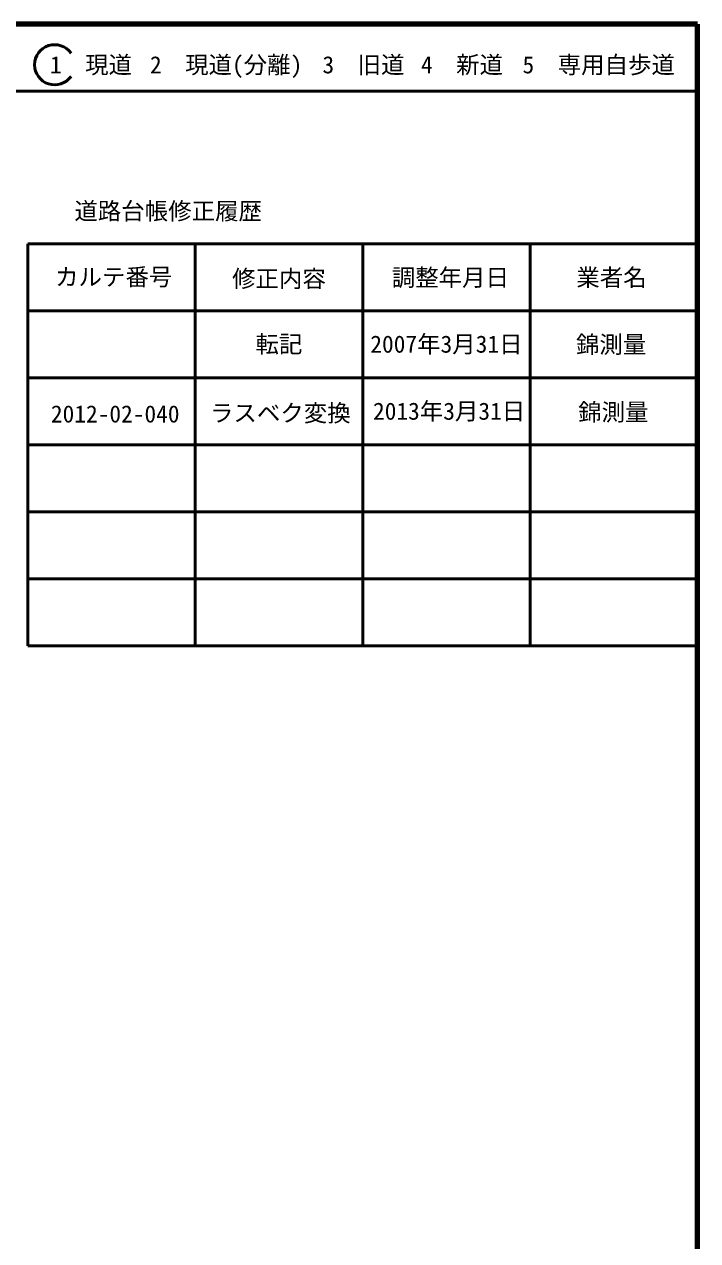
# Model space of a CAD drawing. Units: millimetres on the paper, enlarged 1000 times. Extents: x 66423 to 706423, y -2990 to 357010.
# Drawn here: x 605923 to 706423, y 175367 to 357010 of the extents above; entities that cross this region are included whole.
import ezdxf
from ezdxf.enums import TextEntityAlignment as Align

# ---------------------------------------------------------------- set-up
doc = ezdxf.new("R2010")
doc.units = ezdxf.units.MM
doc.header["$LTSCALE"] = 1000
for name, color, linetype, lineweight in [('M-TTL', 2, 'Continuous', 140), ('M-TTL-FRAM', 2, 'Continuous', 50), ('M-TTL-LINE', 7, 'Continuous', 50)]:
    doc.layers.add(name, color=color, linetype=linetype, lineweight=lineweight)
doc.layers.add('M-TTL-TXT', color=7, linetype='Continuous')
doc.styles.add('ＭＳ ゴシック', font='')
doc.styles.get('ＭＳ ゴシック').set_extended_font_data('MS Gothic')

msp = doc.modelspace()

# ---------------------------------------------------------------- linework, layer by layer
at = {"layer": 'M-TTL'}
for p, q in [((706423, 357010), (66423, 357010)), ((706423, -2990), (706423, 357010))]:
    msp.add_line(p, q, dxfattribs=at)
at = {"layer": 'M-TTL-FRAM'}
for p, q in [((606423, 324207), (606423, 264207)), ((606423, 324207), (706423, 324207)), ((606423, 264207), (706423, 264207))]:
    msp.add_line(p, q, dxfattribs=at)
at = {"layer": 'M-TTL-LINE'}
for p, q in [((66423, 347010), (706423, 347010)), ((631423, 324207), (631423, 264207)), ((656423, 324207), (656423, 264207)), ((681423, 324207), (681423, 264207)), ((606423, 314207), (706423, 314207)), ((606423, 304207), (706423, 304207)), ((606423, 294207), (706423, 294207)), ((606423, 284207), (706423, 284207)), ((606423, 274207), (706423, 274207))]:
    msp.add_line(p, q, dxfattribs=at)
msp.add_arc((610454, 350968), 3000, 35.68533, 324.31467, dxfattribs=at)

# ---------------------------------------------------------------- texts
at = {"layer": 'M-TTL-TXT', "style": 'ＭＳ ゴシック'}
for s, p in [('1\u3000現道', (615871, 350968)), ('2\u3000現道(分離)', (636042, 350968)), ('3\u3000旧道', (656544, 350968)), ('4\u3000新道', (671247, 350968)), ('5\u3000専用自歩道', (691651, 350968)), ('道路台帳修正履歴', (627391, 329124)), ('カルテ番号', (619263, 319288)), ('修正内容', (643932, 319033)), ('調整年月日', (669512, 319207)), ('業者名', (693558, 319207)), ('転記', (643923, 309256)), ('2007年3月31日', (668923, 309256)), ('錦測量', (693500, 309199)), ('2012-02-040', (619488, 298830)), ('ラスベク変換', (644131, 298968)), ('2013年3月31日', (669325, 299243)), ('錦測量', (693831, 299106))]:
    msp.add_text(s, height=2566, dxfattribs=at).set_placement(p, align=Align.MIDDLE_CENTER)

doc.saveas('drawing.dxf')
